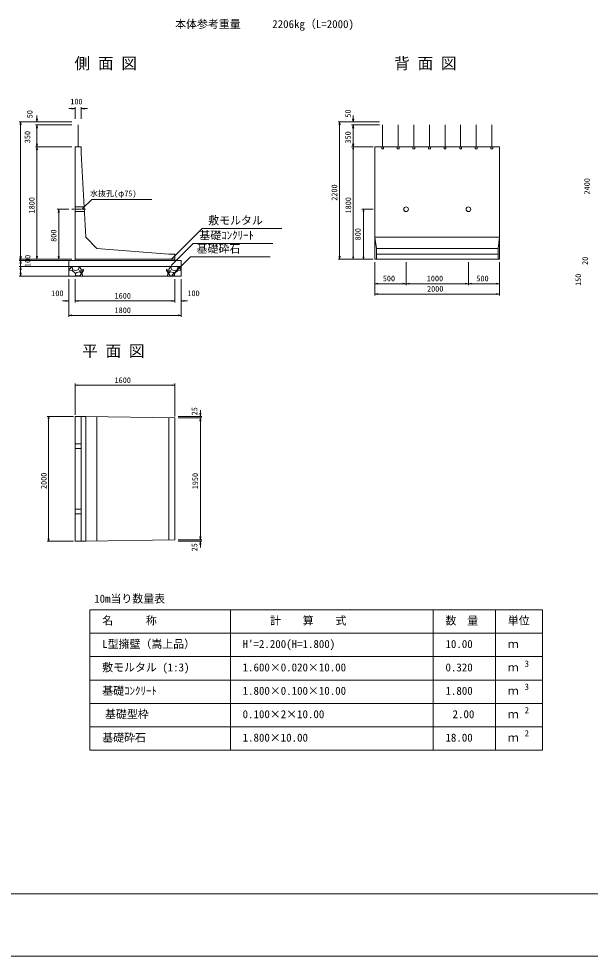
# Model space of a CAD drawing. Units: millimetres on the paper. Extents: x 0 to 841, y 0 to 594.
# Drawn here: x 416.1 to 599.3, y 0 to 300.4 of the extents above; entities that cross this region are included whole.
import ezdxf
from ezdxf.enums import TextEntityAlignment as Align

# ---------------------------------------------------------------- set-up
doc = ezdxf.new("R2010")
doc.units = ezdxf.units.MM
for name, pattern in [('USER1', [1.125, 0.75, -0.125, 0.125, -0.125]), ('USER2', [0.375, 0.25, -0.125]), ('USER3', [24, 12, -12])]:
    doc.linetypes.add(name, pattern=pattern)
for name, color, linetype, lineweight in [('001', 4, 'USER3', 18), ('0_2', 7, 'Continuous', 9), ('D-MTR-FRAM（材料表図枠）', 2, 'Continuous', 18), ('D-STR-DIM（寸法）', 7, 'Continuous', 18), ('D-STR-HTXT（旗揚げ）', 7, 'Continuous', 18), ('D-STR-STR1（構造物）', 4, 'Continuous', 18), ('D-STR-STRn（構造物）', 7, 'Continuous', 18), ('D-STR（構造物外形線）', 1, 'Continuous', 18), ('D-TTL(外枠）', 2, 'Continuous', 18), ('DEFPOINTS_3', 8, 'Continuous', 18)]:
    doc.layers.add(name, color=color, linetype=linetype, lineweight=lineweight)
for name, color, linetype in [('D-MTR-TXT(文字列）', 7, 'Continuous'), ('D-MTR（材料表タイトル）', 7, 'Continuous'), ('D-STR-TXT（文字）', 7, 'Continuous')]:
    doc.layers.add(name, color=color, linetype=linetype)
doc.styles.add('ＭＳ ゴシック', font='')
doc.styles.get('ＭＳ ゴシック').set_extended_font_data('MS Gothic')

msp = doc.modelspace()

# ---------------------------------------------------------------- linework, layer by layer
at = {"layer": '001'}
for p, q in [((532.777, 259.39), (532.777, 266.39)), ((537.777, 259.39), (537.777, 266.39)), ((542.777, 259.39), (542.777, 266.39)), ((547.777, 259.39), (547.777, 266.39)), ((552.777, 259.39), (552.777, 266.39)), ((557.777, 259.39), (557.777, 266.39)), ((562.777, 259.39), (562.777, 266.39)), ((567.777, 259.39), (567.777, 266.39))]:
    msp.add_line(p, q, dxfattribs=at)
at = {"layer": '0_2'}
for p, q in [((433.202, 271.805), (434.202, 271.638)), ((434.202, 271.638), (433.202, 271.472)), ((434.202, 271.638), (433.202, 271.638)), ((436.202, 271.638), (437.202, 271.805)), ((437.202, 271.472), (436.202, 271.638)), ((436.202, 271.638), (437.202, 271.638)), ((416.585, 266.39), (416.752, 267.39)), ((416.752, 267.39), (416.919, 266.39)), ((416.752, 267.39), (416.752, 266.39)), ((421.967, 267.39), (421.8, 268.39)), ((422.134, 268.39), (421.967, 267.39)), ((421.967, 267.39), (421.967, 268.39)), ((518.808, 266.39), (518.974, 267.39)), ((518.974, 267.39), (519.141, 266.39)), ((518.974, 267.39), (518.974, 266.39)), ((523.34, 267.39), (523.173, 268.39)), ((523.506, 268.39), (523.34, 267.39)), ((523.34, 267.39), (523.34, 268.39)), ((421.8, 265.39), (421.967, 266.39)), ((421.967, 266.39), (422.134, 265.39)), ((421.967, 266.39), (421.967, 265.39)), ((523.173, 265.39), (523.34, 266.39)), ((523.34, 266.39), (523.506, 265.39)), ((523.34, 266.39), (523.34, 265.39)), ((421.967, 259.39), (421.8, 260.39)), ((421.8, 258.39), (421.967, 259.39)), ((422.134, 260.39), (421.967, 259.39)), ((421.967, 259.39), (421.967, 260.39)), ((421.967, 259.39), (422.134, 258.39)), ((421.967, 259.39), (421.967, 258.39)), ((523.34, 259.39), (523.173, 260.39)), ((523.215, 258.64), (523.34, 259.39)), ((523.506, 260.39), (523.34, 259.39)), ((523.34, 259.39), (523.34, 260.39)), ((523.34, 259.39), (523.465, 258.64)), ((428.81, 238.39), (428.976, 239.39)), ((428.976, 239.39), (429.143, 238.39)), ((428.976, 239.39), (428.976, 238.39)), ((526.505, 238.64), (526.63, 239.39)), ((526.63, 239.39), (526.755, 238.64)), ((416.752, 223.39), (416.585, 224.39)), ((416.752, 222.99), (416.585, 223.99)), ((416.585, 221.99), (416.752, 222.99)), ((416.752, 222.99), (416.752, 224.39)), ((416.919, 224.39), (416.752, 223.39)), ((416.919, 223.99), (416.752, 222.99)), ((416.752, 222.99), (416.919, 221.99)), ((416.752, 222.99), (416.752, 221.99)), ((421.967, 223.39), (421.8, 224.39)), ((422.134, 224.39), (421.967, 223.39)), ((421.967, 223.39), (421.967, 224.39)), ((428.976, 223.39), (428.81, 224.39)), ((429.143, 224.39), (428.976, 223.39)), ((428.976, 223.39), (428.976, 224.39)), ((518.974, 223.39), (518.808, 224.39)), ((519.141, 224.39), (518.974, 223.39)), ((518.974, 223.39), (518.974, 224.39)), ((523.34, 223.39), (523.215, 224.14)), ((523.465, 224.14), (523.34, 223.39)), ((526.63, 223.39), (526.505, 224.14)), ((526.755, 224.14), (526.63, 223.39)), ((416.585, 219.99), (416.752, 220.99)), ((416.752, 220.99), (416.919, 219.99)), ((416.752, 220.99), (416.752, 219.99)), ((416.752, 217.99), (416.585, 218.99)), ((416.919, 218.99), (416.752, 217.99)), ((416.752, 217.99), (416.752, 218.99)), ((530.277, 215.535), (531.277, 215.702)), ((531.277, 215.369), (530.277, 215.535)), ((530.277, 215.535), (531.277, 215.535)), ((539.277, 215.702), (540.277, 215.535)), ((540.277, 215.535), (539.277, 215.369)), ((540.277, 215.535), (539.277, 215.535)), ((540.277, 215.535), (541.277, 215.702)), ((541.277, 215.369), (540.277, 215.535)), ((540.277, 215.535), (541.277, 215.535)), ((559.277, 215.702), (560.277, 215.535)), ((560.277, 215.535), (559.277, 215.369)), ((560.277, 215.535), (559.277, 215.535)), ((560.277, 215.535), (561.277, 215.702)), ((561.277, 215.369), (560.277, 215.535)), ((560.277, 215.535), (561.277, 215.535)), ((569.277, 215.702), (570.277, 215.535)), ((570.277, 215.535), (569.277, 215.369)), ((570.277, 215.535), (569.277, 215.535)), ((530.277, 212.215), (531.277, 212.381)), ((531.277, 212.048), (530.277, 212.215)), ((530.277, 212.215), (531.277, 212.215)), ((569.277, 212.381), (570.277, 212.215)), ((570.277, 212.215), (569.277, 212.048)), ((570.277, 212.215), (569.277, 212.215)), ((431.202, 210.154), (432.202, 209.988)), ((432.202, 209.988), (431.202, 209.821)), ((432.202, 209.988), (431.202, 209.988)), ((434.202, 209.988), (435.202, 210.154)), ((435.202, 209.821), (434.202, 209.988)), ((434.202, 209.988), (435.202, 209.988)), ((465.202, 210.154), (466.202, 209.988)), ((466.202, 209.988), (465.202, 209.821)), ((466.202, 209.988), (465.202, 209.988)), ((468.202, 209.988), (469.202, 210.154)), ((469.202, 209.821), (468.202, 209.988)), ((468.202, 209.988), (469.202, 209.988)), ((432.202, 205.361), (433.202, 205.528)), ((433.202, 205.194), (432.202, 205.361)), ((432.202, 205.361), (433.202, 205.361)), ((467.202, 205.528), (468.202, 205.361)), ((468.202, 205.361), (467.202, 205.194)), ((468.202, 205.361), (467.202, 205.361)), ((434.202, 183.046), (434.952, 183.171)), ((434.952, 182.921), (434.202, 183.046)), ((465.447, 183.171), (466.197, 183.046)), ((466.197, 183.046), (465.447, 182.921)), ((425.603, 172.246), (425.728, 172.996)), ((425.728, 172.996), (425.853, 172.246)), ((474.363, 172.996), (474.197, 173.996)), ((474.197, 171.496), (474.363, 172.496)), ((474.53, 173.996), (474.363, 172.996)), ((474.363, 172.996), (474.363, 173.996)), ((474.363, 172.496), (474.53, 171.496)), ((474.363, 172.496), (474.363, 171.496)), ((425.728, 132.996), (425.603, 133.746)), ((425.853, 133.746), (425.728, 132.996)), ((474.363, 133.496), (474.197, 134.496)), ((474.197, 131.996), (474.363, 132.996)), ((474.53, 134.496), (474.363, 133.496)), ((474.363, 133.496), (474.363, 134.496)), ((474.363, 132.996), (474.53, 131.996)), ((474.363, 132.996), (474.363, 131.996))]:
    msp.add_line(p, q, dxfattribs=at)
at = {"layer": '0_2', "lineweight": 18}
for p, q in [((523.34, 259.39), (523.34, 259.29)), ((526.63, 239.39), (526.63, 239.29)), ((523.34, 223.39), (523.34, 223.49)), ((526.63, 223.39), (526.63, 223.49)), ((434.202, 183.046), (434.302, 183.046)), ((466.197, 183.046), (466.097, 183.046)), ((425.728, 172.996), (425.728, 172.896)), ((425.728, 132.996), (425.728, 133.096))]:
    msp.add_line(p, q, dxfattribs=at)
at = {"layer": 'D-MTR-FRAM（材料表図枠）'}
for p, q in [((438.977, 111.013), (583.977, 111.013)), ((438.977, 66.013), (438.977, 111.013)), ((483.977, 66.013), (483.977, 111.013)), ((548.977, 66.013), (548.977, 111.013)), ((568.977, 66.013), (568.977, 111.013)), ((583.977, 66.013), (583.977, 111.013)), ((438.977, 103.513), (583.977, 103.513)), ((438.977, 96.013), (583.977, 96.013)), ((438.977, 88.513), (583.977, 88.513)), ((438.977, 81.013), (583.977, 81.013)), ((438.977, 73.513), (583.977, 73.513)), ((438.977, 66.013), (583.977, 66.013))]:
    msp.add_line(p, q, dxfattribs=at)
at = {"layer": 'D-STR-DIM（寸法）'}
for p, q in [((433.202, 271.638), (432.202, 271.638)), ((434.202, 268.39), (434.202, 272.138)), ((436.202, 268.39), (436.202, 272.138)), ((437.202, 271.638), (438.202, 271.638)), ((433.202, 267.39), (416.252, 267.39)), ((433.202, 267.39), (421.467, 267.39)), ((421.967, 268.39), (421.967, 269.39)), ((531.777, 267.39), (518.474, 267.39)), ((531.777, 267.39), (522.84, 267.39)), ((523.34, 268.39), (523.34, 269.39)), ((416.752, 224.39), (416.752, 266.39)), ((433.202, 266.39), (421.467, 266.39)), ((421.967, 260.39), (421.967, 265.39)), ((518.974, 266.39), (518.974, 224.39)), ((531.777, 266.39), (522.84, 266.39)), ((531.777, 266.39), (522.84, 266.39)), ((523.34, 265.39), (523.34, 264.39)), ((523.34, 260.39), (523.34, 265.39)), ((433.202, 259.39), (421.467, 259.39)), ((433.202, 259.39), (421.467, 259.39)), ((421.967, 258.39), (421.967, 224.39)), ((529.277, 259.39), (522.84, 259.39)), ((529.777, 259.39), (522.84, 259.39)), ((523.34, 259.29), (523.34, 223.49)), ((432.202, 239.39), (428.476, 239.39)), ((428.976, 224.39), (428.976, 238.39)), ((529.777, 239.39), (526.13, 239.39)), ((526.63, 223.49), (526.63, 239.29)), ((416.752, 223.99), (416.752, 225.39)), ((433.202, 223.39), (416.252, 223.39)), ((433.202, 223.39), (416.252, 223.39)), ((432.202, 222.99), (416.252, 222.99)), ((433.202, 223.39), (428.476, 223.39)), ((529.277, 223.39), (518.474, 223.39)), ((529.777, 223.39), (522.84, 223.39)), ((530.277, 222.39), (530.277, 211.715)), ((540.277, 222.39), (540.277, 215.035)), ((560.277, 222.39), (560.277, 215.035)), ((570.277, 222.39), (570.277, 211.715)), ((432.202, 220.99), (416.252, 220.99)), ((416.752, 221.99), (416.752, 220.99)), ((416.752, 219.99), (416.752, 218.99)), ((432.202, 217.99), (416.252, 217.99)), ((432.202, 216.99), (432.202, 204.861)), ((434.202, 216.99), (434.202, 209.488)), ((466.202, 216.99), (466.202, 209.488)), ((468.202, 216.99), (468.202, 204.861)), ((531.277, 215.535), (539.277, 215.535)), ((541.277, 215.535), (559.277, 215.535)), ((561.277, 215.535), (569.277, 215.535)), ((531.277, 212.215), (569.277, 212.215)), ((431.202, 209.988), (430.202, 209.988)), ((435.202, 209.988), (465.202, 209.988)), ((469.202, 209.988), (470.202, 209.988)), ((467.202, 205.361), (433.202, 205.361)), ((474.363, 173.996), (474.363, 174.996)), ((433.702, 172.996), (425.228, 172.996)), ((425.728, 133.096), (425.728, 172.896)), ((467.202, 172.996), (474.863, 172.996)), ((467.205, 172.496), (474.863, 172.496)), ((474.363, 171.496), (474.363, 134.496)), ((433.702, 132.996), (425.228, 132.996)), ((467.2, 133.496), (474.863, 133.496)), ((467.206, 132.996), (474.863, 132.996)), ((474.363, 131.996), (474.363, 130.996))]:
    msp.add_line(p, q, dxfattribs=at)
at = {"layer": 'D-STR-HTXT（旗揚げ）'}
for p, q in [((436.613, 239.606), (439.516, 242.536)), ((458.814, 242.536), (439.516, 242.536)), ((464.976, 223.243), (474.893, 233.256)), ((500.491, 233.256), (474.893, 233.256)), ((464.976, 221.338), (472.036, 228.466)), ((497.634, 228.466), (472.036, 228.466)), ((465.269, 218.256), (471.148, 224.192)), ((496.746, 224.192), (471.148, 224.192)), ((434.202, 173.496), (434.202, 183.546)), ((466.197, 172.996), (466.197, 183.546)), ((466.097, 183.046), (434.302, 183.046))]:
    msp.add_line(p, q, dxfattribs=at)
at = {"layer": 'D-STR-STR1（構造物）'}
msp.add_line((435.202, 259.39), (435.202, 266.39), dxfattribs=at)
at = {"layer": 'D-STR-STRn（構造物）', "linetype": 'USER1'}
msp.add_line((433.202, 239.39), (437.518, 239.39), dxfattribs=at)
at = {"layer": 'D-STR-STRn（構造物）', "linetype": 'USER2'}
for p, q in [((434.202, 240.14), (437.096, 240.14)), ((434.202, 238.64), (437.174, 238.64))]:
    msp.add_line(p, q, dxfattribs=at)
at = {"layer": 'D-STR-STRn（構造物）'}
for p, q in [((432.202, 217.99), (432.202, 222.99)), ((432.202, 222.99), (468.202, 222.99)), ((434.202, 223.39), (434.202, 222.99)), ((466.202, 223.39), (466.202, 222.99)), ((468.202, 217.99), (468.202, 222.99)), ((432.202, 220.99), (468.202, 220.99)), ((432.202, 220.099), (432.351, 220.086)), ((432.202, 219.796), (433.145, 219.875)), ((432.347, 220.093), (432.897, 220.693)), ((432.897, 220.681), (432.781, 220.99)), ((433.143, 219.881), (434.293, 218.831)), ((433.388, 220.99), (433.245, 220.681)), ((433.496, 219.981), (433.246, 220.681)), ((434.342, 219.727), (433.492, 219.977)), ((435.2, 219.977), (434.35, 219.727)), ((435.499, 220.682), (435.199, 219.982)), ((435.445, 220.682), (435.313, 220.99)), ((435.495, 219.682), (436.095, 219.882)), ((436.25, 219.232), (435.5, 219.682)), ((435.745, 220.678), (436.195, 220.178)), ((435.746, 220.68), (435.796, 220.93)), ((435.798, 220.934), (436.025, 220.99)), ((436.097, 219.878), (436.447, 219.728)), ((436.201, 220.186), (436.981, 220.118)), ((436.447, 219.731), (436.247, 219.231)), ((436.39, 218.883), (436.94, 219.783)), ((436.945, 219.775), (436.981, 219.778)), ((464.203, 220.186), (463.423, 220.118)), ((463.459, 219.775), (463.423, 219.778)), ((464.014, 218.883), (463.464, 219.783)), ((464.307, 219.878), (463.957, 219.728)), ((463.957, 219.731), (464.157, 219.231)), ((464.154, 219.232), (464.904, 219.682)), ((464.659, 220.678), (464.209, 220.178)), ((464.909, 219.682), (464.309, 219.882)), ((464.606, 220.934), (464.379, 220.99)), ((464.658, 220.68), (464.608, 220.93)), ((464.905, 220.682), (465.205, 219.982)), ((464.959, 220.682), (465.091, 220.99)), ((465.204, 219.977), (466.054, 219.727)), ((466.061, 219.727), (466.911, 219.977)), ((467.261, 219.881), (466.111, 218.831)), ((466.908, 219.981), (467.158, 220.681)), ((467.016, 220.99), (467.158, 220.681)), ((468.202, 219.796), (467.259, 219.875)), ((467.507, 220.681), (467.623, 220.99)), ((468.057, 220.093), (467.507, 220.693)), ((468.202, 220.099), (468.053, 220.086)), ((432.202, 217.99), (468.202, 217.99)), ((434.297, 218.832), (434.337, 217.99)), ((434.338, 218.773), (434.738, 219.123)), ((434.346, 218.481), (434.346, 218.781)), ((434.599, 218.031), (434.349, 218.481)), ((435.845, 218.179), (434.595, 218.029)), ((434.74, 219.135), (435.74, 219.285)), ((435.746, 219.282), (436.246, 218.782)), ((436.248, 218.782), (435.848, 218.182)), ((436.681, 217.99), (436.396, 218.882)), ((463.723, 217.99), (464.008, 218.882)), ((464.156, 218.782), (464.556, 218.182)), ((464.658, 219.282), (464.158, 218.782)), ((464.559, 218.179), (465.809, 218.029)), ((465.664, 219.135), (464.664, 219.285)), ((466.065, 218.773), (465.665, 219.123)), ((465.805, 218.031), (466.055, 218.481)), ((466.058, 218.481), (466.058, 218.781)), ((466.107, 218.832), (466.067, 217.99))]:
    msp.add_line(p, q, dxfattribs=at)
at = {"layer": 'D-STR（構造物外形線）'}
for p, q in [((434.202, 259.39), (436.202, 259.39)), ((434.202, 223.39), (434.202, 259.39)), ((436.202, 257.39), (436.202, 259.39)), ((530.277, 259.39), (570.277, 259.39)), ((530.277, 223.39), (530.277, 259.39)), ((532.477, 258.79), (532.477, 259.39)), ((532.477, 258.79), (533.077, 258.79)), ((533.077, 258.79), (533.077, 259.39)), ((537.477, 258.79), (537.477, 259.39)), ((537.477, 258.79), (538.077, 258.79)), ((538.077, 258.79), (538.077, 259.39)), ((542.477, 258.79), (542.477, 259.39)), ((542.477, 258.79), (543.077, 258.79)), ((543.077, 258.79), (543.077, 259.39)), ((547.477, 258.79), (547.477, 259.39)), ((547.477, 258.79), (548.077, 258.79)), ((548.077, 258.79), (548.077, 259.39)), ((552.477, 258.79), (552.477, 259.39)), ((552.477, 258.79), (553.077, 258.79)), ((553.077, 258.79), (553.077, 259.39)), ((557.477, 258.79), (557.477, 259.39)), ((557.477, 258.79), (558.077, 258.79)), ((558.077, 258.79), (558.077, 259.39)), ((562.477, 258.79), (562.477, 259.39)), ((562.477, 258.79), (563.077, 258.79)), ((563.077, 258.79), (563.077, 259.39)), ((567.477, 258.79), (567.477, 259.39)), ((567.477, 258.79), (568.077, 258.79)), ((568.077, 258.79), (568.077, 259.39)), ((570.277, 223.39), (570.277, 259.39)), ((436.202, 257.39), (437.602, 230.39)), ((437.602, 230.39), (441.202, 226.79)), ((530.277, 230.39), (570.277, 230.39)), ((530.277, 230.39), (530.777, 226.79)), ((569.777, 226.79), (570.277, 230.39)), ((441.202, 226.79), (464.202, 224.99)), ((530.777, 226.79), (569.777, 226.79)), ((530.777, 223.39), (530.777, 226.79)), ((569.777, 223.39), (569.777, 226.79)), ((434.202, 223.39), (466.202, 223.39)), ((464.202, 224.99), (466.202, 224.99)), ((466.202, 223.39), (466.202, 224.99)), ((530.277, 223.39), (570.277, 223.39)), ((530.777, 224.99), (569.777, 224.99)), ((434.202, 132.996), (434.202, 172.996)), ((434.202, 172.996), (437.602, 172.996)), ((436.202, 132.996), (436.202, 172.996)), ((437.602, 172.996), (466.202, 172.496)), ((437.602, 132.996), (437.602, 172.996)), ((441.202, 133.059), (441.202, 172.933)), ((464.202, 133.461), (464.202, 172.531)), ((466.202, 133.496), (466.202, 172.496)), ((436.202, 164.246), (434.202, 164.246)), ((436.202, 162.746), (434.202, 162.746)), ((436.202, 143.246), (434.202, 143.246)), ((436.202, 141.746), (434.202, 141.746)), ((434.202, 132.996), (437.602, 132.996)), ((437.602, 132.996), (466.202, 133.496))]:
    msp.add_line(p, q, dxfattribs=at)
at = {"layer": 'D-STR（構造物外形線）', "color": 7}
for centre in [(540.277, 239.39), (560.277, 239.39)]:
    msp.add_circle(centre, 0.75, dxfattribs=at)
at = {"layer": 'D-TTL(外枠）'}
msp.add_line((818, 20), (23, 20), dxfattribs=at)
at = {"layer": 'DEFPOINTS_3'}
msp.add_line((0, 0), (841, 0), dxfattribs=at)

# ---------------------------------------------------------------- texts
at = {"layer": 'D-MTR-TXT(文字列）', "style": 'ＭＳ ゴシック'}
for s, height, p in [('2206kg（L=2000)', 2.566, (497.396, 296.672)), ('本体参考重量', 2.566, (466.276, 296.672)), ('名\u3000\u3000\u3000称', 2.566, (442.899, 105.513)), ('計\u3000\u3000算\u3000\u3000式', 2.566, (496.677, 105.513)), ('数\u3000量', 2.566, (552.899, 105.513)), ('単位', 2.566, (572.899, 105.513)), ('L型擁壁（嵩上品）', 2.566, (442.899, 98.013)), ("H'=2.200(H=1.800)", 2.566, (487.899, 98.013)), ('10.00', 2.566, (552.926, 98.013)), ('ｍ', 2.566, (572.899, 98.013)), ('敷モルタル (1:3)', 2.566, (442.899, 90.513)), ('1.600×0.020×10.00', 2.566, (487.899, 90.513)), ('0.320', 2.566, (552.926, 90.513)), ('ｍ', 2.566, (572.899, 90.513)), ('3', 2.053, (578.301, 92.113)), ('3', 2.053, (578.301, 84.713)), ('基礎ｺﾝｸﾘｰﾄ', 2.566, (442.899, 83.013)), ('1.800×0.100×10.00', 2.566, (487.899, 83.013)), ('1.800', 2.566, (552.926, 83.013)), ('ｍ', 2.566, (572.899, 83.013)), ('基礎型枠', 2.566, (443.799, 75.513)), ('0.100×2×10.00', 2.566, (487.899, 75.513)), ('2.00', 2.566, (555.2, 75.513)), ('ｍ', 2.566, (572.899, 75.513)), ('2', 2.053, (578.301, 77.213)), ('2', 2.053, (578.301, 69.813)), ('基礎砕石', 2.566, (442.899, 68.013)), ('1.800×10.00', 2.566, (487.899, 68.013)), ('18.00', 2.566, (552.926, 68.013)), ('ｍ', 2.566, (572.899, 68.013))]:
    msp.add_text(s, height=height, dxfattribs=at).set_placement(p, align=Align.BOTTOM_LEFT)
at = {"layer": 'D-MTR（材料表タイトル）', "style": 'ＭＳ ゴシック'}
msp.add_text('10m当り数量表', height=2.566, dxfattribs=at).set_placement((440.319, 112.538), align=Align.BOTTOM_LEFT)
at = {"layer": 'D-STR-DIM（寸法）', "style": 'ＭＳ ゴシック'}
for s, p in [('100', (432.67, 272.438)), ('500', (532.834, 215.735)), ('1000', (546.933, 215.735)), ('500', (562.834, 215.735)), ('100', (426.558, 211)), ('100', (470.21, 211)), ('2000', (547.016, 212.415)), ('1600', (446.858, 210.188)), ('1800', (446.858, 205.561))]:
    msp.add_text(s, height=1.833, dxfattribs=at).set_placement(p, align=Align.BOTTOM_LEFT)
for s, p in [('50', (421.109, 268.549)), ('50', (523.126, 268.756)), ('350', (420.383, 260.565)), ('350', (523.14, 260.447)), ('2200', (518.774, 242.129)), ('2400', (599.739, 244.129)), ('1800', (421.767, 238.046)), ('1800', (523.24, 238.046)), ('800', (428.776, 228.947)), ('800', (526.309, 229.417)), ('100', (420.454, 220.858)), ('20', (599.139, 221.553)), ('150', (596.939, 214.808)), ('25', (473.949, 173.355)), ('2000', (425.628, 149.735)), ('1950', (474.163, 149.652)), ('25', (473.949, 129.772))]:
    msp.add_text(s, height=1.833, rotation=90, dxfattribs=at).set_placement(p, align=Align.BOTTOM_LEFT)
at = {"layer": 'D-STR-HTXT（旗揚げ）', "style": 'ＭＳ ゴシック'}
msp.add_text('1600', height=1.833, dxfattribs=at).set_placement((446.855, 183.146), align=Align.BOTTOM_LEFT)
at = {"layer": 'D-STR-TXT（文字）', "style": 'ＭＳ ゴシック'}
for s, height, p in [('側 面 図', 3.666, (434.039, 283.222)), ('背 面 図', 3.666, (536.481, 283.222)), ('水抜孔(φ75)', 1.833, (438.974, 242.971)), ('敷モルタル', 2.566, (476.893, 233.756)), ('基礎ｺﾝｸﾘｰﾄ', 2.566, (474.036, 228.966)), ('基礎砕石', 2.566, (473.148, 224.692)), ('平 面 図', 3.666, (436.475, 191.043))]:
    msp.add_text(s, height=height, dxfattribs=at).set_placement(p, align=Align.BOTTOM_LEFT)

doc.saveas('drawing.dxf')
